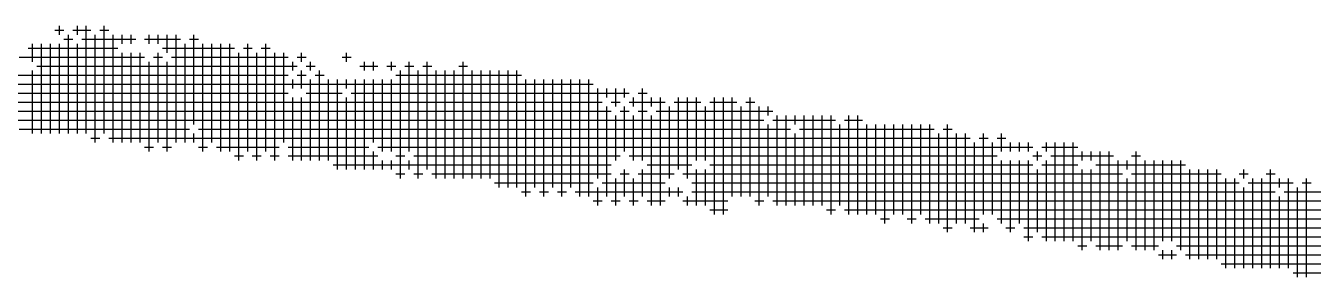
# Model space of a CAD drawing. Header units: feet. Extents: x 0 to 169200, y 0 to 119800.
# Drawn here: x 107265.9 to 107537.1, y 6376.8 to 6429.7 of the extents above; entities that cross this region are included whole.
import ezdxf

# ---------------------------------------------------------------- set-up
doc = ezdxf.new("R2010")
doc.units = ezdxf.units.FT
doc.header["$LTSCALE"] = 1100
doc.header["$MEASUREMENT"] = 0
doc.layers.add('CX-MISC', color=2, linetype='CONTINUOUS')

# ---------------------------------------------------------------- blocks, each defined once
blk = doc.blocks.new('CXGLOGO-싸인3')
at = {"layer": 'CX-MISC'}
for p, q in [((181.727, 38.227, 1090.783), (181.727, 38.647, 1090.783)), ((182.567, 38.227, 1090.783), (182.567, 38.647, 1090.783)), ((182.987, 33.607, 1090.783), (182.987, 38.647, 1090.783)), ((183.827, 33.607, 1090.783), (183.827, 38.647, 1090.783)), ((181.517, 38.437, 1090.783), (181.937, 38.437, 1090.783)), ((181.937, 38.017, 1090.783), (182.357, 38.017, 1090.783)), ((182.147, 33.607, 1090.783), (182.147, 38.227, 1090.783)), ((182.357, 38.437, 1090.783), (183.197, 38.437, 1090.783)), ((182.777, 38.017, 1090.783), (185.297, 38.017, 1090.783)), ((183.407, 33.187, 1090.783), (183.407, 38.227, 1090.783)), ((183.617, 38.437, 1090.783), (184.037, 38.437, 1090.783)), ((184.247, 33.187, 1090.783), (184.247, 38.227, 1090.783)), ((184.667, 37.807, 1090.783), (184.667, 38.227, 1090.783)), ((185.087, 37.807, 1090.783), (185.087, 38.227, 1090.783)), ((185.717, 38.017, 1090.783), (187.397, 38.017, 1090.783)), ((185.927, 37.807, 1090.783), (185.927, 38.227, 1090.783)), ((186.347, 37.807, 1090.783), (186.347, 38.227, 1090.783)), ((186.767, 37.387, 1090.783), (186.767, 38.227, 1090.783)), ((187.187, 33.187, 1090.783), (187.187, 38.227, 1090.783)), ((187.817, 38.017, 1090.783), (188.237, 38.017, 1090.783)), ((188.027, 34.027, 1090.783), (188.027, 38.227, 1090.783)), ((180.257, 37.597, 1090.783), (184.457, 37.597, 1090.783)), ((180.467, 36.967, 1090.783), (180.467, 37.807, 1090.783)), ((180.887, 33.607, 1090.783), (180.887, 37.807, 1090.783)), ((181.307, 33.607, 1090.783), (181.307, 37.807, 1090.783)), ((181.727, 33.607, 1090.783), (181.727, 37.807, 1090.783)), ((182.567, 33.607, 1090.783), (182.567, 37.807, 1090.783)), ((184.667, 33.187, 1090.783), (184.667, 37.387, 1090.783)), ((185.087, 33.187, 1090.783), (185.087, 37.387, 1090.783)), ((185.507, 33.187, 1090.783), (185.507, 37.387, 1090.783)), ((186.347, 33.187, 1090.783), (186.347, 37.387, 1090.783)), ((186.557, 37.597, 1090.783), (189.917, 37.597, 1090.783)), ((187.607, 33.187, 1090.783), (187.607, 37.807, 1090.783)), ((188.447, 32.767, 1090.783), (188.447, 37.807, 1090.783)), ((188.867, 33.187, 1090.783), (188.867, 37.807, 1090.783)), ((189.287, 32.767, 1090.783), (189.287, 37.807, 1090.783)), ((189.707, 32.767, 1090.783), (189.707, 37.807, 1090.783)), ((190.127, 32.347, 1090.783), (190.127, 37.387, 1090.783)), ((190.337, 37.597, 1090.783), (190.757, 37.597, 1090.783)), ((190.547, 32.767, 1090.783), (190.547, 37.807, 1090.783)), ((190.967, 32.347, 1090.783), (190.967, 37.387, 1090.783)), ((191.177, 37.597, 1090.783), (191.597, 37.597, 1090.783)), ((191.387, 32.767, 1090.783), (191.387, 37.807, 1090.783)), ((191.807, 32.347, 1090.783), (191.807, 37.387, 1090.783)), ((192.227, 33.187, 1090.783), (192.227, 37.387, 1090.783)), ((193.067, 36.967, 1090.783), (193.067, 37.387, 1090.783)), ((195.167, 36.967, 1090.783), (195.167, 37.387, 1090.783)), ((179.837, 37.177, 1090.783), (185.717, 37.177, 1090.783)), ((185.927, 32.767, 1090.783), (185.927, 36.967, 1090.783)), ((186.137, 37.177, 1090.783), (186.557, 37.177, 1090.783)), ((186.767, 32.767, 1090.783), (186.767, 36.967, 1090.783)), ((186.977, 37.177, 1090.783), (192.437, 37.177, 1090.783)), ((192.647, 36.547, 1090.783), (192.647, 36.967, 1090.783)), ((192.857, 37.177, 1090.783), (193.277, 37.177, 1090.783)), ((193.487, 36.547, 1090.783), (193.487, 36.967, 1090.783)), ((194.957, 37.177, 1090.783), (195.377, 37.177, 1090.783)), ((196.007, 36.547, 1090.783), (196.007, 36.967, 1090.783)), ((196.427, 36.547, 1090.783), (196.427, 36.967, 1090.783)), ((197.267, 36.547, 1090.783), (197.267, 36.967, 1090.783)), ((198.107, 32.767, 1090.783), (198.107, 36.967, 1090.783)), ((198.947, 31.927, 1090.783), (198.947, 36.967, 1090.783)), ((200.627, 31.507, 1090.783), (200.627, 36.967, 1090.783)), ((161.777, 36.337, 1090.783), (192.437, 36.337, 1090.783)), ((180.467, 33.607, 1090.783), (180.467, 36.547, 1090.783)), ((180.677, 36.757, 1090.783), (192.857, 36.757, 1090.783)), ((192.857, 36.337, 1090.783), (193.277, 36.337, 1090.783)), ((193.067, 35.707, 1090.783), (193.067, 36.547, 1090.783)), ((193.277, 36.757, 1090.783), (193.697, 36.757, 1090.783)), ((193.697, 36.337, 1090.783), (194.117, 36.337, 1090.783)), ((193.907, 32.347, 1090.783), (193.907, 36.547, 1090.783)), ((195.797, 36.757, 1090.783), (196.637, 36.757, 1090.783)), ((197.057, 36.757, 1090.783), (197.477, 36.757, 1090.783)), ((197.477, 36.337, 1090.783), (203.357, 36.337, 1090.783)), ((197.687, 31.507, 1090.783), (197.687, 36.547, 1090.783)), ((197.897, 36.757, 1090.783), (198.317, 36.757, 1090.783)), ((198.527, 31.507, 1090.783), (198.527, 36.547, 1090.783)), ((198.737, 36.757, 1090.783), (199.157, 36.757, 1090.783)), ((199.367, 31.507, 1090.783), (199.367, 36.547, 1090.783)), ((199.787, 31.507, 1090.783), (199.787, 36.547, 1090.783)), ((200.207, 31.507, 1090.783), (200.207, 36.547, 1090.783)), ((200.417, 36.757, 1090.783), (200.837, 36.757, 1090.783)), ((201.047, 31.507, 1090.783), (201.047, 36.547, 1090.783)), ((201.467, 31.507, 1090.783), (201.467, 36.547, 1090.783)), ((201.887, 31.507, 1090.783), (201.887, 36.547, 1090.783)), ((202.307, 31.087, 1090.783), (202.307, 36.547, 1090.783)), ((202.727, 31.087, 1090.783), (202.727, 36.547, 1090.783)), ((203.147, 31.087, 1090.783), (203.147, 36.547, 1090.783)), ((163.037, 35.917, 1090.783), (206.717, 35.917, 1090.783)), ((192.647, 35.707, 1090.783), (192.647, 36.127, 1090.783)), ((193.487, 32.347, 1090.783), (193.487, 36.127, 1090.783)), ((194.327, 32.347, 1090.783), (194.327, 36.127, 1090.783)), ((194.747, 31.927, 1090.783), (194.747, 36.127, 1090.783)), ((195.167, 35.707, 1090.783), (195.167, 36.127, 1090.783)), ((195.587, 31.927, 1090.783), (195.587, 36.127, 1090.783)), ((196.007, 31.927, 1090.783), (196.007, 36.127, 1090.783)), ((196.427, 33.187, 1090.783), (196.427, 36.127, 1090.783)), ((196.847, 32.767, 1090.783), (196.847, 36.127, 1090.783)), ((197.267, 32.767, 1090.783), (197.267, 36.127, 1090.783)), ((203.567, 30.667, 1090.783), (203.567, 36.127, 1090.783)), ((203.987, 31.087, 1090.783), (203.987, 36.127, 1090.783)), ((204.407, 30.667, 1090.783), (204.407, 36.127, 1090.783)), ((204.827, 31.087, 1090.783), (204.827, 36.127, 1090.783)), ((205.247, 30.667, 1090.783), (205.247, 36.127, 1090.783)), ((205.667, 31.087, 1090.783), (205.667, 36.127, 1090.783)), ((206.087, 30.667, 1090.783), (206.087, 36.127, 1090.783)), ((206.507, 30.667, 1090.783), (206.507, 36.127, 1090.783)), ((206.927, 31.507, 1090.783), (206.927, 35.707, 1090.783)), ((207.347, 35.287, 1090.783), (207.347, 35.707, 1090.783)), ((207.767, 34.867, 1090.783), (207.767, 35.707, 1090.783)), ((208.187, 35.287, 1090.783), (208.187, 35.707, 1090.783)), ((209.027, 32.347, 1090.783), (209.027, 35.707, 1090.783)), ((166.817, 35.497, 1090.783), (192.437, 35.497, 1090.783)), ((168.917, 35.077, 1090.783), (207.137, 35.077, 1090.783)), ((192.647, 32.347, 1090.783), (192.647, 35.287, 1090.783)), ((193.067, 32.347, 1090.783), (193.067, 35.287, 1090.783)), ((193.277, 35.497, 1090.783), (194.957, 35.497, 1090.783)), ((195.167, 31.927, 1090.783), (195.167, 35.287, 1090.783)), ((195.377, 35.497, 1090.783), (208.397, 35.497, 1090.783)), ((207.557, 35.077, 1090.783), (207.977, 35.077, 1090.783)), ((208.397, 35.077, 1090.783), (210.077, 35.077, 1090.783)), ((208.607, 34.867, 1090.783), (208.607, 35.287, 1090.783)), ((208.817, 35.497, 1090.783), (209.237, 35.497, 1090.783)), ((209.447, 34.867, 1090.783), (209.447, 35.287, 1090.783)), ((209.867, 30.247, 1090.783), (209.867, 35.287, 1090.783)), ((210.497, 35.077, 1090.783), (211.757, 35.077, 1090.783)), ((210.707, 31.927, 1090.783), (210.707, 35.287, 1090.783)), ((211.127, 31.507, 1090.783), (211.127, 35.287, 1090.783)), ((211.547, 32.347, 1090.783), (211.547, 35.287, 1090.783)), ((212.177, 35.077, 1090.783), (213.437, 35.077, 1090.783)), ((212.387, 29.827, 1090.783), (212.387, 35.287, 1090.783)), ((212.807, 29.827, 1090.783), (212.807, 35.287, 1090.783)), ((213.227, 30.667, 1090.783), (213.227, 35.287, 1090.783)), ((213.857, 35.077, 1090.783), (214.277, 35.077, 1090.783)), ((214.067, 30.667, 1090.783), (214.067, 35.287, 1090.783)), ((173.957, 34.657, 1090.783), (207.557, 34.657, 1090.783)), ((207.347, 30.667, 1090.783), (207.347, 34.867, 1090.783)), ((207.767, 32.347, 1090.783), (207.767, 34.447, 1090.783)), ((207.977, 34.657, 1090.783), (208.397, 34.657, 1090.783)), ((208.187, 32.767, 1090.783), (208.187, 34.867, 1090.783)), ((208.607, 32.347, 1090.783), (208.607, 34.447, 1090.783)), ((208.817, 34.657, 1090.783), (209.237, 34.657, 1090.783)), ((209.447, 30.247, 1090.783), (209.447, 34.447, 1090.783)), ((209.657, 34.657, 1090.783), (215.117, 34.657, 1090.783)), ((210.287, 31.507, 1090.783), (210.287, 34.867, 1090.783)), ((211.967, 32.347, 1090.783), (211.967, 34.867, 1090.783)), ((213.647, 30.667, 1090.783), (213.647, 34.867, 1090.783)), ((214.487, 30.247, 1090.783), (214.487, 34.867, 1090.783)), ((214.907, 34.447, 1090.783), (214.907, 34.867, 1090.783)), ((215.327, 30.247, 1090.783), (215.327, 34.447, 1090.783)), ((215.747, 30.247, 1090.783), (215.747, 34.447, 1090.783)), ((216.167, 34.027, 1090.783), (216.167, 34.447, 1090.783)), ((216.587, 30.247, 1090.783), (216.587, 34.447, 1090.783)), ((217.007, 30.247, 1090.783), (217.007, 34.447, 1090.783)), ((217.427, 30.247, 1090.783), (217.427, 34.447, 1090.783)), ((217.847, 29.827, 1090.783), (217.847, 34.447, 1090.783)), ((218.687, 29.827, 1090.783), (218.687, 34.447, 1090.783)), ((219.107, 29.827, 1090.783), (219.107, 34.447, 1090.783)), ((176.057, 34.237, 1090.783), (214.697, 34.237, 1090.783)), ((179.837, 33.817, 1090.783), (187.817, 33.817, 1090.783)), ((188.237, 33.817, 1090.783), (215.957, 33.817, 1090.783)), ((214.907, 30.667, 1090.783), (214.907, 34.027, 1090.783)), ((215.117, 34.237, 1090.783), (218.057, 34.237, 1090.783)), ((216.377, 33.817, 1090.783), (222.677, 33.817, 1090.783)), ((218.267, 30.247, 1090.783), (218.267, 34.027, 1090.783)), ((218.477, 34.237, 1090.783), (219.317, 34.237, 1090.783)), ((219.527, 29.827, 1090.783), (219.527, 34.027, 1090.783)), ((219.947, 29.827, 1090.783), (219.947, 34.027, 1090.783)), ((220.367, 29.407, 1090.783), (220.367, 34.027, 1090.783)), ((220.787, 29.827, 1090.783), (220.787, 34.027, 1090.783)), ((221.207, 29.827, 1090.783), (221.207, 34.027, 1090.783)), ((221.627, 29.407, 1090.783), (221.627, 34.027, 1090.783)), ((222.047, 29.827, 1090.783), (222.047, 34.027, 1090.783)), ((222.467, 29.407, 1090.783), (222.467, 34.027, 1090.783)), ((223.097, 33.817, 1090.783), (223.517, 33.817, 1090.783)), ((223.307, 28.987, 1090.783), (223.307, 34.027, 1090.783)), ((183.197, 33.397, 1090.783), (183.617, 33.397, 1090.783)), ((184.037, 33.397, 1090.783), (224.357, 33.397, 1090.783)), ((188.027, 33.187, 1090.783), (188.027, 33.607, 1090.783)), ((216.167, 30.247, 1090.783), (216.167, 33.607, 1090.783)), ((222.887, 29.407, 1090.783), (222.887, 33.607, 1090.783)), ((223.727, 29.407, 1090.783), (223.727, 33.607, 1090.783)), ((224.147, 29.407, 1090.783), (224.147, 33.607, 1090.783)), ((224.567, 28.987, 1090.783), (224.567, 33.187, 1090.783)), ((224.777, 33.397, 1090.783), (225.197, 33.397, 1090.783)), ((224.987, 29.827, 1090.783), (224.987, 33.607, 1090.783)), ((225.407, 29.827, 1090.783), (225.407, 33.187, 1090.783)), ((225.617, 33.397, 1090.783), (226.037, 33.397, 1090.783)), ((225.827, 32.767, 1090.783), (225.827, 33.607, 1090.783)), ((226.247, 32.767, 1090.783), (226.247, 33.187, 1090.783)), ((226.667, 32.767, 1090.783), (226.667, 33.187, 1090.783)), ((227.087, 32.767, 1090.783), (227.087, 33.187, 1090.783)), ((227.927, 32.767, 1090.783), (227.927, 33.187, 1090.783)), ((228.347, 28.567, 1090.783), (228.347, 33.187, 1090.783)), ((228.767, 28.567, 1090.783), (228.767, 33.187, 1090.783)), ((229.187, 28.567, 1090.783), (229.187, 33.187, 1090.783)), ((185.717, 32.977, 1090.783), (186.137, 32.977, 1090.783)), ((186.557, 32.977, 1090.783), (186.977, 32.977, 1090.783)), ((188.237, 32.977, 1090.783), (188.657, 32.977, 1090.783)), ((189.077, 32.977, 1090.783), (192.017, 32.977, 1090.783)), ((189.917, 32.557, 1090.783), (190.337, 32.557, 1090.783)), ((190.757, 32.557, 1090.783), (191.177, 32.557, 1090.783)), ((191.597, 32.557, 1090.783), (192.017, 32.557, 1090.783)), ((192.437, 32.977, 1090.783), (196.217, 32.977, 1090.783)), ((192.437, 32.557, 1090.783), (196.637, 32.557, 1090.783)), ((196.427, 31.927, 1090.783), (196.427, 32.767, 1090.783)), ((196.637, 32.977, 1090.783), (227.297, 32.977, 1090.783)), ((197.477, 32.557, 1090.783), (197.897, 32.557, 1090.783)), ((198.317, 32.557, 1090.783), (207.977, 32.557, 1090.783)), ((208.397, 32.557, 1090.783), (225.617, 32.557, 1090.783)), ((227.297, 32.557, 1090.783), (227.717, 32.557, 1090.783)), ((227.507, 32.347, 1090.783), (227.507, 32.767, 1090.783)), ((227.717, 32.977, 1090.783), (229.397, 32.977, 1090.783)), ((228.137, 32.557, 1090.783), (231.077, 32.557, 1090.783)), ((229.607, 32.347, 1090.783), (229.607, 32.767, 1090.783)), ((230.027, 32.347, 1090.783), (230.027, 32.767, 1090.783)), ((230.447, 28.147, 1090.783), (230.447, 32.767, 1090.783)), ((230.867, 28.147, 1090.783), (230.867, 32.767, 1090.783)), ((231.917, 32.557, 1090.783), (232.337, 32.557, 1090.783)), ((232.127, 28.147, 1090.783), (232.127, 32.767, 1090.783)), ((194.537, 32.137, 1090.783), (207.557, 32.137, 1090.783)), ((196.847, 31.927, 1090.783), (196.847, 32.347, 1090.783)), ((197.267, 31.927, 1090.783), (197.267, 32.347, 1090.783)), ((198.107, 31.927, 1090.783), (198.107, 32.347, 1090.783)), ((209.237, 32.137, 1090.783), (211.337, 32.137, 1090.783)), ((212.177, 32.137, 1090.783), (227.297, 32.137, 1090.783)), ((225.827, 29.407, 1090.783), (225.827, 32.347, 1090.783)), ((226.247, 28.987, 1090.783), (226.247, 32.347, 1090.783)), ((226.667, 29.407, 1090.783), (226.667, 32.347, 1090.783)), ((227.087, 28.567, 1090.783), (227.087, 32.347, 1090.783)), ((227.717, 32.137, 1090.783), (229.397, 32.137, 1090.783)), ((227.927, 28.567, 1090.783), (227.927, 32.347, 1090.783)), ((230.237, 32.137, 1090.783), (234.437, 32.137, 1090.783)), ((231.287, 28.147, 1090.783), (231.287, 32.347, 1090.783)), ((231.707, 31.927, 1090.783), (231.707, 32.347, 1090.783)), ((232.547, 28.147, 1090.783), (232.547, 32.347, 1090.783)), ((232.967, 28.147, 1090.783), (232.967, 32.347, 1090.783)), ((233.387, 28.567, 1090.783), (233.387, 32.347, 1090.783)), ((233.807, 28.567, 1090.783), (233.807, 32.347, 1090.783)), ((234.227, 28.147, 1090.783), (234.227, 32.347, 1090.783)), ((197.477, 31.717, 1090.783), (197.897, 31.717, 1090.783)), ((198.317, 31.717, 1090.783), (198.737, 31.717, 1090.783)), ((199.157, 31.717, 1090.783), (207.557, 31.717, 1090.783)), ((207.767, 30.247, 1090.783), (207.767, 31.507, 1090.783)), ((207.977, 31.717, 1090.783), (208.397, 31.717, 1090.783)), ((208.187, 30.667, 1090.783), (208.187, 31.927, 1090.783)), ((208.607, 30.247, 1090.783), (208.607, 31.507, 1090.783)), ((208.817, 31.717, 1090.783), (210.497, 31.717, 1090.783)), ((209.027, 30.667, 1090.783), (209.027, 31.927, 1090.783)), ((210.917, 31.717, 1090.783), (231.497, 31.717, 1090.783)), ((211.547, 30.247, 1090.783), (211.547, 31.927, 1090.783)), ((211.967, 30.247, 1090.783), (211.967, 31.927, 1090.783)), ((227.507, 28.987, 1090.783), (227.507, 31.927, 1090.783)), ((229.607, 28.147, 1090.783), (229.607, 31.927, 1090.783)), ((230.027, 28.567, 1090.783), (230.027, 31.927, 1090.783)), ((231.707, 28.567, 1090.783), (231.707, 31.507, 1090.783)), ((231.917, 31.717, 1090.783), (236.117, 31.717, 1090.783)), ((234.647, 27.727, 1090.783), (234.647, 31.927, 1090.783)), ((235.067, 27.727, 1090.783), (235.067, 31.927, 1090.783)), ((235.487, 27.727, 1090.783), (235.487, 31.927, 1090.783)), ((235.907, 27.727, 1090.783), (235.907, 31.927, 1090.783)), ((236.327, 27.307, 1090.783), (236.327, 31.507, 1090.783)), ((236.747, 27.307, 1090.783), (236.747, 31.507, 1090.783)), ((236.957, 31.717, 1090.783), (237.377, 31.717, 1090.783)), ((237.167, 31.507, 1090.783), (237.167, 31.927, 1090.783)), ((237.587, 27.307, 1090.783), (237.587, 31.507, 1090.783)), ((238.007, 27.307, 1090.783), (238.007, 31.507, 1090.783)), ((238.217, 31.717, 1090.783), (238.637, 31.717, 1090.783)), ((238.427, 27.307, 1090.783), (238.427, 31.927, 1090.783)), ((238.847, 31.087, 1090.783), (238.847, 31.507, 1090.783)), ((239.267, 27.307, 1090.783), (239.267, 31.507, 1090.783)), ((240.107, 26.887, 1090.783), (240.107, 31.507, 1090.783)), ((202.097, 31.297, 1090.783), (206.717, 31.297, 1090.783)), ((203.357, 30.877, 1090.783), (203.777, 30.877, 1090.783)), ((204.197, 30.877, 1090.783), (204.617, 30.877, 1090.783)), ((205.037, 30.877, 1090.783), (205.457, 30.877, 1090.783)), ((205.877, 30.877, 1090.783), (210.917, 30.877, 1090.783)), ((206.927, 30.247, 1090.783), (206.927, 31.087, 1090.783)), ((207.137, 31.297, 1090.783), (210.077, 31.297, 1090.783)), ((210.287, 30.667, 1090.783), (210.287, 31.087, 1090.783)), ((210.707, 30.667, 1090.783), (210.707, 31.087, 1090.783)), ((211.337, 31.297, 1090.783), (236.957, 31.297, 1090.783)), ((211.337, 30.877, 1090.783), (238.637, 30.877, 1090.783)), ((237.167, 27.307, 1090.783), (237.167, 31.087, 1090.783)), ((237.377, 31.297, 1090.783), (239.477, 31.297, 1090.783)), ((239.057, 30.877, 1090.783), (242.837, 30.877, 1090.783)), ((239.687, 26.887, 1090.783), (239.687, 31.087, 1090.783)), ((239.897, 31.297, 1090.783), (240.317, 31.297, 1090.783)), ((206.717, 30.457, 1090.783), (207.137, 30.457, 1090.783)), ((207.557, 30.457, 1090.783), (207.977, 30.457, 1090.783)), ((208.397, 30.457, 1090.783), (208.817, 30.457, 1090.783)), ((209.237, 30.457, 1090.783), (210.077, 30.457, 1090.783)), ((210.917, 30.457, 1090.783), (213.017, 30.457, 1090.783)), ((211.127, 30.247, 1090.783), (211.127, 30.667, 1090.783)), ((214.277, 30.457, 1090.783), (214.697, 30.457, 1090.783)), ((215.117, 30.457, 1090.783), (245.357, 30.457, 1090.783)), ((238.847, 27.307, 1090.783), (238.847, 30.667, 1090.783)), ((212.177, 30.037, 1090.783), (213.017, 30.037, 1090.783)), ((217.637, 30.037, 1090.783), (218.057, 30.037, 1090.783)), ((218.477, 30.037, 1090.783), (249.137, 30.037, 1090.783)), ((220.157, 29.617, 1090.783), (220.577, 29.617, 1090.783)), ((221.417, 29.617, 1090.783), (221.837, 29.617, 1090.783)), ((222.257, 29.617, 1090.783), (224.777, 29.617, 1090.783)), ((225.617, 29.617, 1090.783), (250.397, 29.617, 1090.783)), ((223.097, 29.197, 1090.783), (223.517, 29.197, 1090.783)), ((224.357, 29.197, 1090.783), (225.197, 29.197, 1090.783)), ((224.987, 28.987, 1090.783), (224.987, 29.407, 1090.783)), ((226.037, 29.197, 1090.783), (226.457, 29.197, 1090.783)), ((226.877, 29.197, 1090.783), (253.757, 29.197, 1090.783)), ((226.877, 28.777, 1090.783), (227.297, 28.777, 1090.783)), ((227.717, 28.777, 1090.783), (255.437, 28.777, 1090.783)), ((229.397, 28.357, 1090.783), (229.817, 28.357, 1090.783)), ((230.237, 28.357, 1090.783), (231.497, 28.357, 1090.783)), ((231.917, 28.357, 1090.783), (233.177, 28.357, 1090.783)), ((234.017, 28.357, 1090.783), (258.797, 28.357, 1090.783)), ((233.177, 27.937, 1090.783), (234.017, 27.937, 1090.783)), ((233.387, 27.727, 1090.783), (233.387, 28.147, 1090.783)), ((233.807, 27.727, 1090.783), (233.807, 28.147, 1090.783)), ((234.437, 27.937, 1090.783), (242.417, 27.937, 1090.783)), ((236.117, 27.517, 1090.783), (242.837, 27.517, 1090.783)), ((239.477, 27.097, 1090.783), (242.417, 27.097, 1090.783))]:
    blk.add_line(p, q, dxfattribs=at)

msp = doc.modelspace()

# ---------------------------------------------------------------- block references
at = {"layer": 'CX-MISC', "color": 7, "xscale": 4.500000004190952, "yscale": 4.500000004190952, "zscale": 4.500000004190952}
msp.add_blockref('CXGLOGO-싸인3', (106455.24, 6255.77), dxfattribs=at)

doc.saveas('drawing.dxf')
